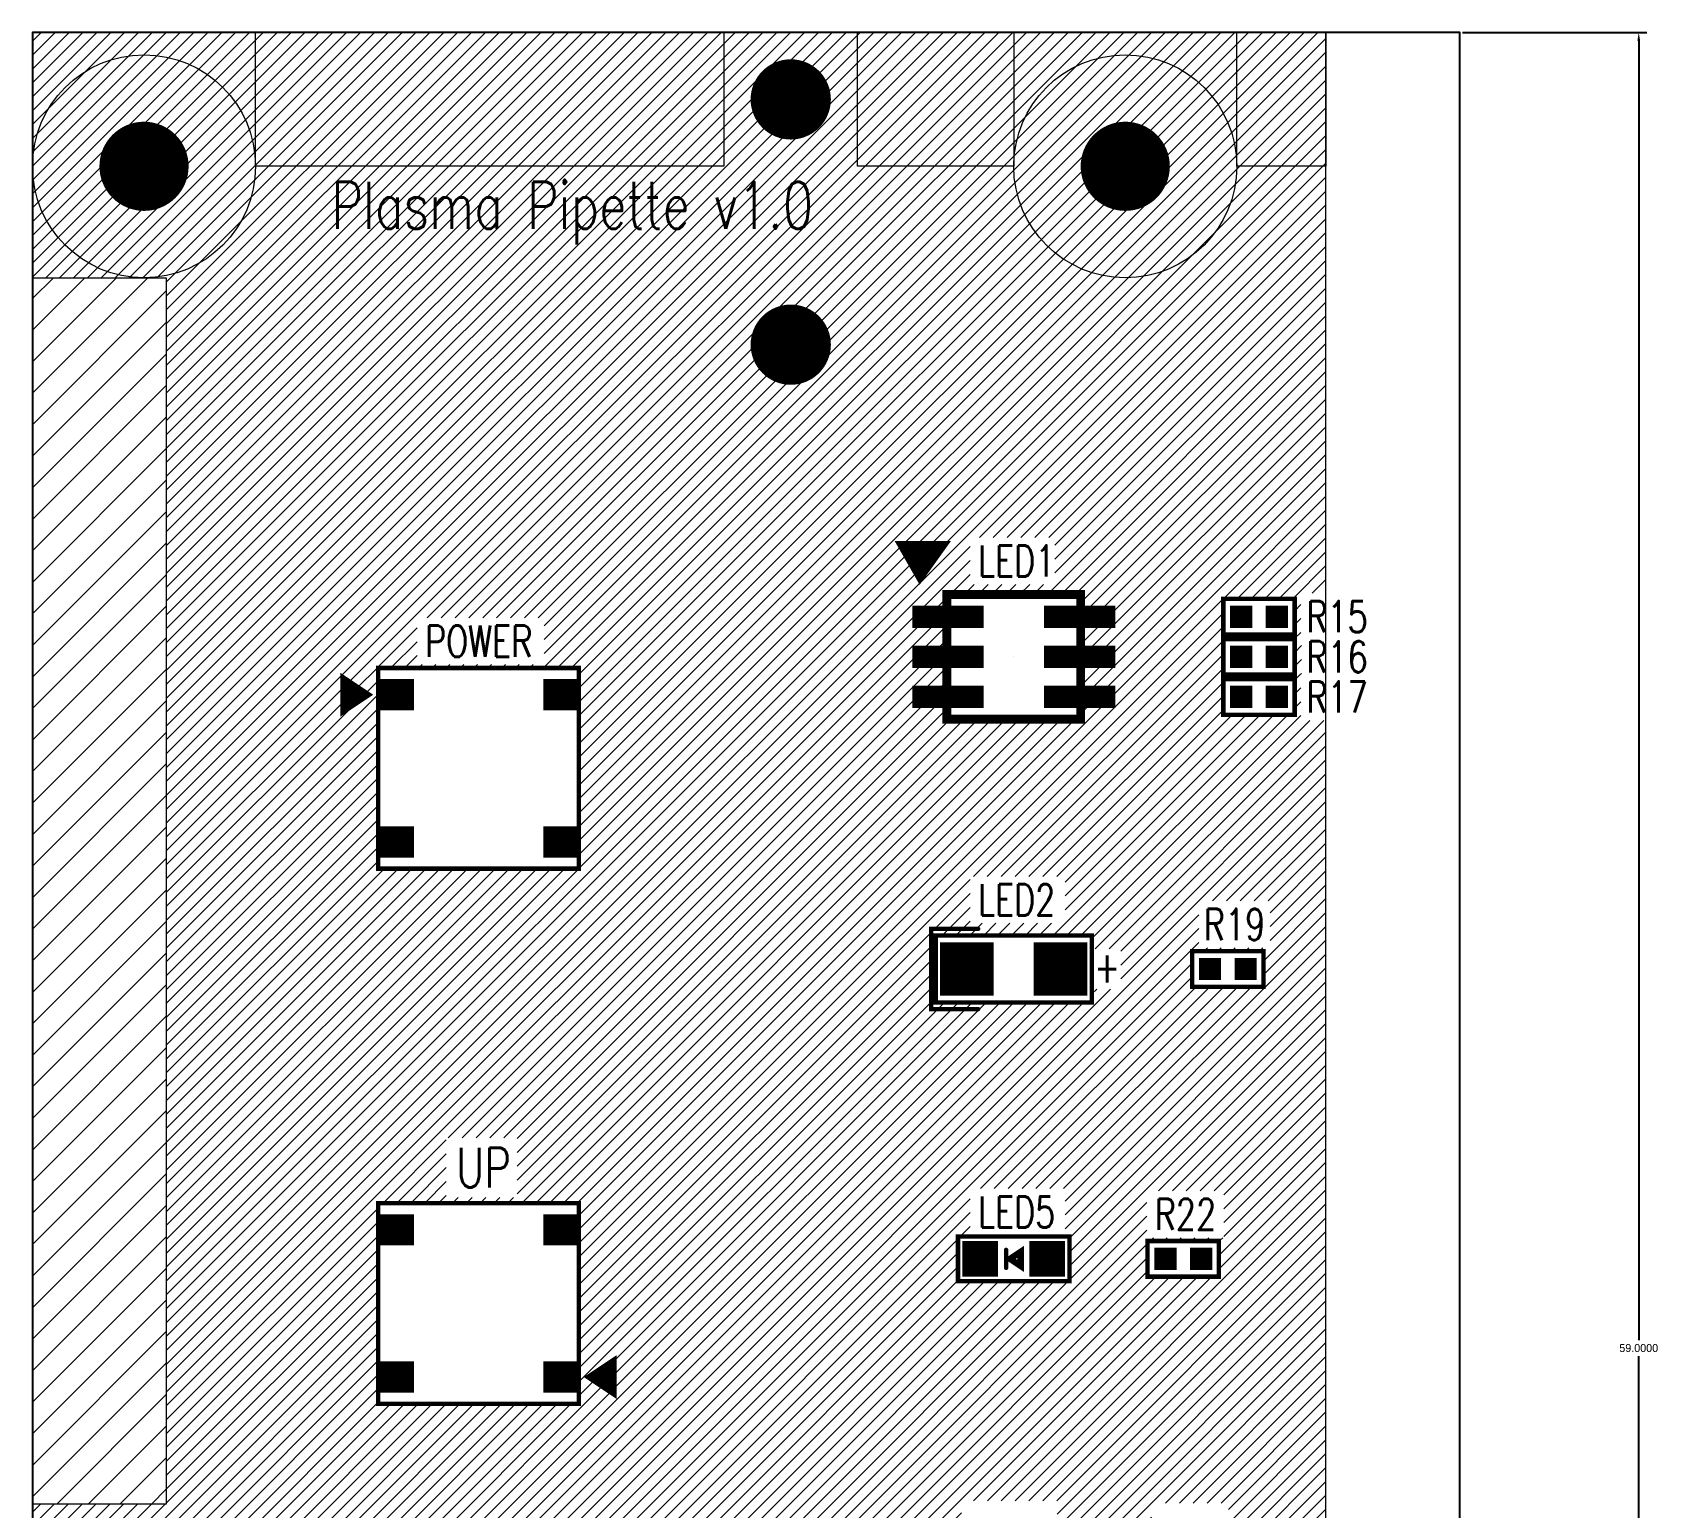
# Model space of a CAD drawing. Extents: x 0 to 36.5, y -1.5 to 59.
# Drawn here: x 0 to 36.46, y 25.92 to 59 of the extents above; entities that cross this region are included whole.
import ezdxf
from ezdxf.enums import TextEntityAlignment as Align

# ---------------------------------------------------------------- set-up
doc = ezdxf.new("R2010")
doc.units = 0
doc.header["$MEASUREMENT"] = 0
doc.linetypes.add('KEEPOUT_10000000$0', pattern=[2, 1, 1])
doc.layers.get('0').update_dxf_attribs({"linetype": 'CONTINUOUS'})
doc.layers.get('Defpoints').update_dxf_attribs({"linetype": 'CONTINUOUS'})
for name, color, linetype, lineweight in [('AM_5', 92, 'CONTINUOUS', 15), ('AM_8', 1, 'CONTINUOUS', 15), ('KEEPOUT_00', 1, 'CONTINUOUS', 15), ('KEEPOUT_01', 1, 'CONTINUOUS', 15)]:
    doc.layers.add(name, color=color, linetype=linetype, lineweight=lineweight)
for name, color, linetype in [('DRIL_NPLTE_THRU_01', 96, 'CONTINUOUS'), ('DRIL_PLTE_THRU_01', 96, 'CONTINUOUS'), ('DRIL_SYMBOL', 254, 'CONTINUOUS'), ('PADS_INNER', 3, 'CONTINUOUS'), ('PADS_TOP', 3, 'CONTINUOUS'), ('PART_NAME_01', 250, 'CONTINUOUS'), ('PART_TOP_2DLINE_00', 254, 'CONTINUOUS'), ('PART_TOP_2DLINE_01', 254, 'CONTINUOUS'), ('PART_TOP_2DLINE_126', 254, 'CONTINUOUS'), ('PART_TOP_TEXT_126', 254, 'CONTINUOUS'), ('TAG_00', 254, 'CONTINUOUS'), ('TAG_01', 254, 'CONTINUOUS'), ('TEXT_126', 254, 'CONTINUOUS')]:
    doc.layers.add(name, color=color, linetype=linetype)
doc.styles.add('W0$1', font='simplex', dxfattribs={"width": 0.75})
doc.styles.add('W0$127', font='simplex', dxfattribs={"width": 0.75})
doc.dimstyles.new('Standard$0', dxfattribs={"dimtxt": 0.18, "dimasz": 0.18, "dimexe": 0.18, "dimexo": 0.0625, "dimgap": 0.09, "dimtad": 0, "dimtih": 1, "dimtoh": 1, "dimdec": 4, "dimzin": 0, "dimdsep": 46, "dimtxsty": 'Standard', "dimcen": 0.09, "dimadec": 0, "dimazin": 0, "dimtfac": 1, "dimtdec": 4, "dimtofl": 0, "dimtmove": 0, "dimatfit": 3, "dimfxl": 1, "dimtolj": 1, "dimtzin": 0, "dimarcsym": 0})

# ---------------------------------------------------------------- blocks, each defined once
blk = doc.blocks.new('KEEPOUT_28')
at = {"layer": 'KEEPOUT_00', "linetype": 'KEEPOUT_10000000$0'}
blk.add_lwpolyline([(0, 5), (0, 59), (3, 59), (3, 5)], close=True, dxfattribs=at)
blk = doc.blocks.new('KEEPOUT_30')
at = {"layer": 'KEEPOUT_00', "linetype": 'KEEPOUT_10000000$0'}
blk.add_lwpolyline([(0, 5), (0, 32.5), (3, 32.5), (3, 5)], close=True, dxfattribs=at)
blk = doc.blocks.new('KEEPOUT_31')
at = {"layer": 'KEEPOUT_01', "linetype": 'KEEPOUT_10000000$0'}
blk.add_lwpolyline([(-27, 0), (-37.5, 0), (-37.5, 3), (-27, 3)], close=True, dxfattribs=at)
blk = doc.blocks.new('KEEPOUT_39')
at = {"layer": 'KEEPOUT_01', "linetype": 'KEEPOUT_10000000$0'}
blk.add_lwpolyline([(-35.4, 0), (-38.9, 0), (-38.9, 3), (-35.4, 3)], close=True, dxfattribs=at)
blk = doc.blocks.new('KEEPOUT_40')
at = {"layer": 'KEEPOUT_01', "linetype": 'KEEPOUT_10000000$0'}
blk.add_lwpolyline([(-36.9, 0), (-38.9, 0), (-38.9, 3), (-36.9, 3)], close=True, dxfattribs=at)
blk = doc.blocks.new('DRIL_HOLE_0')
blk.add_lwpolyline([(0, 0, 1), (0, 0, 1)], format="xyb", close=True)
blk = doc.blocks.new('PAD_0')
blk.add_lwpolyline([(0, 0, 1), (0, 0, 1)], format="xyb", close=True)
blk = doc.blocks.new('STK_BOT_296')
at = {"layer": 'DRIL_NPLTE_THRU_01'}
blk.add_blockref('DRIL_HOLE_0', (0, 0), dxfattribs=at)
at = {"layer": 'PADS_INNER'}
blk.add_blockref('PAD_0', (0, 0), dxfattribs=at)
at = {"layer": 'PADS_TOP'}
blk.add_blockref('PAD_0', (0, 0), dxfattribs=at)
blk = doc.blocks.new('SYM_BOT_4')
for p in [(-0.4, 0), (0.4, 0)]:
    blk.add_blockref('STK_BOT_296', p)
blk = doc.blocks.new('PART_BOT_1')
blk.add_blockref('SYM_BOT_4', (0, 0))
blk = doc.blocks.new('PART_BOT_2')
blk.add_blockref('SYM_BOT_4', (0, 0))
blk = doc.blocks.new('PART_BOT_3')
blk.add_blockref('SYM_BOT_4', (0, 0))
blk = doc.blocks.new('PART_BOT_4')
blk.add_blockref('SYM_BOT_4', (0, 0))
blk = doc.blocks.new('PART_BOT_5')
blk.add_blockref('SYM_BOT_4', (0, 0))
blk = doc.blocks.new('PART_BOT_6')
blk.add_blockref('SYM_BOT_4', (0, 0))
blk = doc.blocks.new('PART_BOT_7')
blk.add_blockref('SYM_BOT_4', (0, 0))
blk = doc.blocks.new('PART_BOT_8')
blk.add_blockref('SYM_BOT_4', (0, 0))
blk = doc.blocks.new('PART_BOT_9')
blk.add_blockref('SYM_BOT_4', (0, 0))
blk = doc.blocks.new('PART_BOT_12')
blk.add_blockref('SYM_BOT_4', (0, 0))
blk = doc.blocks.new('STK_BOT_359')
at = {"layer": 'DRIL_NPLTE_THRU_01'}
blk.add_blockref('DRIL_HOLE_0', (0, 0), dxfattribs=at)
at = {"layer": 'PADS_INNER'}
blk.add_blockref('PAD_0', (0, 0), dxfattribs=at)
at = {"layer": 'PADS_TOP'}
blk.add_blockref('PAD_0', (0, 0), dxfattribs=at)
blk = doc.blocks.new('SYM_BOT_12')
for p in [(0, 1.2), (-0.95, -1.2), (0.95, -1.2)]:
    blk.add_blockref('STK_BOT_359', p)
blk = doc.blocks.new('PART_BOT_21')
blk.add_blockref('SYM_BOT_12', (0, 0))
blk = doc.blocks.new('PART_BOT_22')
blk.add_blockref('SYM_BOT_12', (0, 0))
blk = doc.blocks.new('STK_BOT_302')
at = {"layer": 'DRIL_NPLTE_THRU_01'}
blk.add_blockref('DRIL_HOLE_0', (0, 0), dxfattribs=at)
at = {"layer": 'PADS_INNER'}
blk.add_blockref('PAD_0', (0, 0), dxfattribs=at)
at = {"layer": 'PADS_TOP'}
blk.add_blockref('PAD_0', (0, 0), dxfattribs=at)
blk = doc.blocks.new('SYM_BOT_8')
for p in [(-0.4, 0), (0.4, 0)]:
    blk.add_blockref('STK_BOT_302', p)
blk = doc.blocks.new('PART_BOT_23')
blk.add_blockref('SYM_BOT_8', (0, 0))
blk = doc.blocks.new('PART_BOT_26')
blk.add_blockref('SYM_BOT_8', (0, 0))
blk = doc.blocks.new('PART_BOT_27')
blk.add_blockref('SYM_BOT_8', (0, 0))
blk = doc.blocks.new('PART_BOT_28')
blk.add_blockref('SYM_BOT_8', (0, 0))
blk = doc.blocks.new('SMOOTH_0$1')
at = {"const_width": 0.05}
blk.add_lwpolyline([(-0.025, 0, 1), (0.025, 0, 1)], format="xyb", close=True, dxfattribs=at)
blk = doc.blocks.new('PART_BODY_TOP_7')
at = {"layer": 'PART_TOP_2DLINE_01', "const_width": 0.1}
blk.add_lwpolyline([(-0.8, 0.4), (0.8, 0.4), (0.8, -0.4), (-0.8, -0.4)], close=True, dxfattribs=at)
at = {"layer": 'PART_TOP_2DLINE_01'}
for p in [(-0.8, 0.4), (0.8, 0.4), (-0.8, -0.4), (0.8, -0.4)]:
    blk.add_blockref('SMOOTH_0$1', p, dxfattribs=at)
blk = doc.blocks.new('PAD_1')
at = {"const_width": 0.5}
blk.add_lwpolyline([(-0.25, 0), (0.25, 0)], dxfattribs=at)
blk = doc.blocks.new('STK_TOP_302')
at = {"layer": 'DRIL_NPLTE_THRU_01'}
blk.add_blockref('DRIL_HOLE_0', (0, 0), dxfattribs=at)
at = {"layer": 'PADS_INNER'}
blk.add_blockref('PAD_0', (0, 0), dxfattribs=at)
at = {"layer": 'PADS_TOP'}
blk.add_blockref('PAD_1', (0, 0), dxfattribs=at)
blk = doc.blocks.new('SYM_TOP_8')
for name, p in [('PART_BODY_TOP_7', (0, 0)), ('STK_TOP_302', (-0.4, 0)), ('STK_TOP_302', (0.4, 0))]:
    blk.add_blockref(name, p)
blk = doc.blocks.new('PART_TOP_29')
blk.add_blockref('SYM_TOP_8', (0, 0))
at = {"layer": 'PART_NAME_01', "style": 'W0$1', "width": 0.75}
blk.add_text('R19', height=0.7, dxfattribs=at).set_placement((0.15, 1), align=Align.MIDDLE_CENTER)
blk = doc.blocks.new('PART_BOT_33')
blk.add_blockref('SYM_BOT_8', (0, 0))
blk = doc.blocks.new('PART_BOT_39')
blk.add_blockref('SYM_BOT_8', (0, 0))
blk = doc.blocks.new('PART_BOT_40')
blk.add_blockref('SYM_BOT_8', (0, 0))
blk = doc.blocks.new('PART_BODY_TOP_9')
at = {"layer": 'PART_TOP_2DLINE_01', "const_width": 0.1}
blk.add_lwpolyline([(-0.8, 0.9), (-1.85, 0.9), (-1.85, -0.9), (-0.8, -0.9)], dxfattribs=at)
blk.add_lwpolyline([(-1.75, 0.75), (1.75, 0.75), (1.75, -0.75), (-1.75, -0.75)], close=True, dxfattribs=at)
at = {"layer": 'PART_TOP_2DLINE_01'}
for p in [(-1.85, 0.9), (-1.75, 0.75), (-0.8, 0.9), (1.75, 0.75), (-1.75, -0.75), (1.75, -0.75), (-1.85, -0.9), (-0.8, -0.9)]:
    blk.add_blockref('SMOOTH_0$1', p, dxfattribs=at)
at = {"layer": 'PART_TOP_TEXT_126', "style": 'W0$1', "width": 0.75}
blk.add_text('+', height=0.7, dxfattribs=at).set_placement((1.8, -0.3))
blk = doc.blocks.new('PAD_5')
at = {"const_width": 1.2}
blk.add_lwpolyline([(-0.6, 0), (0.6, 0)], dxfattribs=at)
blk = doc.blocks.new('STK_TOP_367')
at = {"layer": 'DRIL_NPLTE_THRU_01'}
blk.add_blockref('DRIL_HOLE_0', (0, 0), dxfattribs=at)
at = {"layer": 'PADS_INNER'}
blk.add_blockref('PAD_0', (0, 0), dxfattribs=at)
at = {"layer": 'PADS_TOP'}
blk.add_blockref('PAD_5', (0, 0), dxfattribs=at)
blk = doc.blocks.new('SYM_TOP_10')
for name, p in [('PART_BODY_TOP_9', (0, 0)), ('STK_TOP_367', (-1.05, 0)), ('STK_TOP_367', (1.05, 0))]:
    blk.add_blockref(name, p)
blk = doc.blocks.new('PART_TOP_43')
blk.add_blockref('SYM_TOP_10', (0, 0))
at = {"layer": 'PART_NAME_01', "style": 'W0$1', "width": 0.75}
blk.add_text('LED2', height=0.7, dxfattribs=at).set_placement((-0.8, 1.2))
blk = doc.blocks.new('SMOOTH_0$2')
at = {"const_width": 0.1}
blk.add_lwpolyline([(-0.05, 0, 1), (0.05, 0, 1)], format="xyb", close=True, dxfattribs=at)
blk = doc.blocks.new('SMOOTH_0$4')
at = {"const_width": 0.2}
blk.add_lwpolyline([(-0.1, 0, 1), (0.1, 0, 1)], format="xyb", close=True, dxfattribs=at)
blk = doc.blocks.new('PART_BODY_TOP_14')
at = {"layer": 'PART_TOP_2DLINE_00'}
for points, const_width in [([(-2.5, 2.5), (-1.6, 2.5), (-2.1, 1.8)], 0.2), ([(-2.225, 2.35), (-1.9, 2.35), (-2.075, 2.125)], 0.4), ([(-1.5, 1.4), (1.5, 1.4), (1.5, -1.4), (-1.5, -1.4)], 0.2)]:
    blk.add_lwpolyline(points, close=True, dxfattribs=dict(at, const_width=const_width))
at = {"layer": 'TAG_00'}
blk.add_lwpolyline([(0, 0), (0, 0)], dxfattribs=at)
blk.add_lwpolyline([(0, 0), (0, 0)], dxfattribs=at)
at = {"layer": 'TAG_01'}
blk.add_lwpolyline([(0, 0), (0, 0)], dxfattribs=at)
blk.add_lwpolyline([(0, 0), (0, 0)], dxfattribs=at)
at = {"layer": 'PART_TOP_2DLINE_00'}
for name, p in [('SMOOTH_0$2', (-2.5, 2.5)), ('SMOOTH_0$2', (-1.6, 2.5)), ('SMOOTH_0$4', (-2.225, 2.35)), ('SMOOTH_0$4', (-2.075, 2.125)), ('SMOOTH_0$4', (-1.9, 2.35)), ('SMOOTH_0$2', (-2.1, 1.8)), ('SMOOTH_0$2', (-1.5, 1.4)), ('SMOOTH_0$2', (1.5, 1.4)), ('SMOOTH_0$2', (-1.5, -1.4)), ('SMOOTH_0$2', (1.5, -1.4))]:
    blk.add_blockref(name, p, dxfattribs=at)
blk = doc.blocks.new('PAD_10')
at = {"const_width": 0.5}
blk.add_lwpolyline([(-0.8, 0), (0.8, 0)], dxfattribs=at)
blk = doc.blocks.new('STK_TOP_427')
at = {"layer": 'DRIL_NPLTE_THRU_01'}
blk.add_blockref('DRIL_HOLE_0', (0, 0), dxfattribs=at)
at = {"layer": 'PADS_INNER'}
blk.add_blockref('PAD_0', (0, 0), dxfattribs=at)
at = {"layer": 'PADS_TOP'}
blk.add_blockref('PAD_10', (0, 0), dxfattribs=at)
blk = doc.blocks.new('SYM_TOP_15')
for name, p in [('PART_BODY_TOP_14', (0, 0)), ('STK_TOP_427', (-1.475, 0.9)), ('STK_TOP_427', (1.475, 0.9)), ('STK_TOP_427', (-1.475, 0)), ('STK_TOP_427', (1.475, 0)), ('STK_TOP_427', (-1.475, -0.9)), ('STK_TOP_427', (1.475, -0.9))]:
    blk.add_blockref(name, p)
blk = doc.blocks.new('PART_TOP_47')
blk.add_blockref('SYM_TOP_15', (0, 0))
at = {"layer": 'PART_NAME_01', "style": 'W0$1', "width": 0.75}
blk.add_text('LED1', height=0.7, dxfattribs=at).set_placement((-0.8, 1.8))
blk = doc.blocks.new('PART_TOP_48')
blk.add_blockref('SYM_TOP_8', (0, 0))
at = {"layer": 'PART_NAME_01', "style": 'W0$1', "width": 0.75}
blk.add_text('R15', height=0.7, rotation=180, dxfattribs=at).set_placement((-1.75, 0), align=Align.MIDDLE_CENTER)
blk = doc.blocks.new('PART_TOP_49')
blk.add_blockref('SYM_TOP_8', (0, 0))
at = {"layer": 'PART_NAME_01', "style": 'W0$1', "width": 0.75}
blk.add_text('R16', height=0.7, rotation=180, dxfattribs=at).set_placement((-1.75, 0), align=Align.MIDDLE_CENTER)
blk = doc.blocks.new('PART_TOP_50')
blk.add_blockref('SYM_TOP_8', (0, 0))
at = {"layer": 'PART_NAME_01', "style": 'W0$1', "width": 0.75}
blk.add_text('R17', height=0.7, rotation=180, dxfattribs=at).set_placement((-1.75, 0), align=Align.MIDDLE_CENTER)
blk = doc.blocks.new('PART_BOT_54')
blk.add_blockref('SYM_BOT_8', (0, 0))
blk = doc.blocks.new('PART_BOT_55')
blk.add_blockref('SYM_BOT_8', (0, 0))
blk = doc.blocks.new('PART_BOT_57')
blk.add_blockref('SYM_BOT_8', (0, 0))
blk = doc.blocks.new('PART_BOT_58')
blk.add_blockref('SYM_BOT_8', (0, 0))
blk = doc.blocks.new('PART_BOT_59')
blk.add_blockref('SYM_BOT_8', (0, 0))
blk = doc.blocks.new('PART_BODY_TOP_19')
at = {"layer": 'KEEPOUT_01', "linetype": 'KEEPOUT_10000000$0'}
blk.add_lwpolyline([(-2.25, 2.25), (2.25, 2.25), (2.25, -2.25), (-2.25, -2.25)], close=True, dxfattribs=at)
at = {"layer": 'PART_TOP_2DLINE_01', "const_width": 0.1}
blk.add_lwpolyline([(-3.05, 2.05), (-2.45, 1.65), (-3.05, 1.25)], close=True, dxfattribs=at)
for points in [[(-3.05, 1.95), (-2.9, 1.95)], [(-3.05, 1.85), (-2.75, 1.85)], [(-3.05, 1.75), (-2.6, 1.75)], [(-3.05, 1.65), (-2.45, 1.65)], [(-3.05, 1.55), (-2.6, 1.55)], [(-3.05, 1.45), (-2.75, 1.45)], [(-3.05, 1.35), (-2.9, 1.35)]]:
    blk.add_lwpolyline(points, dxfattribs=at)
at = {"layer": 'PART_TOP_2DLINE_126', "const_width": 0.1}
for points in [[(-2.25, 2.25), (2.25, 2.25), (2.25, -2.25), (-2.25, -2.25)], [(-2.25, -2.25), (2.25, -2.25), (2.25, 2.25), (-2.25, 2.25)]]:
    blk.add_lwpolyline(points, close=True, dxfattribs=at)
at = {"layer": 'PART_TOP_2DLINE_01'}
for p in [(-3.05, 2.05), (-3.05, 1.95), (-3.05, 1.85), (-2.9, 1.95), (-2.75, 1.85), (-3.05, 1.75), (-3.05, 1.65), (-3.05, 1.55), (-3.05, 1.45), (-2.75, 1.45), (-2.6, 1.75), (-2.6, 1.55), (-2.45, 1.65), (-2.45, 1.65), (-3.05, 1.35), (-3.05, 1.25), (-2.9, 1.35)]:
    blk.add_blockref('SMOOTH_0$1', p, dxfattribs=at)
at = {"layer": 'PART_TOP_2DLINE_126'}
for p in [(-2.25, 2.25), (-2.25, 2.25), (2.25, 2.25), (2.25, 2.25), (-2.25, -2.25), (-2.25, -2.25), (2.25, -2.25), (2.25, -2.25)]:
    blk.add_blockref('SMOOTH_0$1', p, dxfattribs=at)
blk = doc.blocks.new('PAD_16')
at = {"const_width": 0.7}
blk.add_lwpolyline([(-0.425, 0), (0.425, 0)], dxfattribs=at)
blk = doc.blocks.new('STK_TOP_304')
at = {"layer": 'DRIL_NPLTE_THRU_01'}
blk.add_blockref('DRIL_HOLE_0', (0, 0), dxfattribs=at)
at = {"layer": 'PADS_INNER'}
blk.add_blockref('PAD_0', (0, 0), dxfattribs=at)
at = {"layer": 'PADS_TOP'}
blk.add_blockref('PAD_16', (0, 0), dxfattribs=at)
blk = doc.blocks.new('SYM_TOP_20')
for name, p in [('PART_BODY_TOP_19', (0, 0)), ('STK_TOP_304', (-1.875, 1.65)), ('STK_TOP_304', (1.875, 1.65)), ('STK_TOP_304', (-1.875, -1.65)), ('STK_TOP_304', (1.875, -1.65))]:
    blk.add_blockref(name, p)
blk = doc.blocks.new('PART_TOP_61')
blk.add_blockref('SYM_TOP_20', (0, 0))
at = {"layer": 'PART_NAME_01', "style": 'W0$127', "width": 0.75}
blk.add_text('UP', height=0.889, rotation=180, dxfattribs=at).set_placement((0.5, -2.6))
blk = doc.blocks.new('PART_TOP_64')
blk.add_blockref('SYM_TOP_8', (0, 0))
at = {"layer": 'PART_NAME_01', "style": 'W0$1', "width": 0.75}
blk.add_text('R22', height=0.7, dxfattribs=at).set_placement((0.05, 1), align=Align.MIDDLE_CENTER)
blk = doc.blocks.new('PART_BODY_TOP_21')
at = {"layer": 'PART_TOP_2DLINE_01', "const_width": 0.1}
for points in [[(-1.249, 0.5), (1.25, 0.5), (1.25, -0.501), (-1.249, -0.501)], [(-0.12, 0), (0.18, 0.2), (0.18, -0.2)]]:
    blk.add_lwpolyline(points, close=True, dxfattribs=at)
for points in [[(-0.17, 0.2), (-0.17, -0.2)], [(0, 0), (0.11, 0.07), (0.11, -0.07), (0, 0)]]:
    blk.add_lwpolyline(points, dxfattribs=at)
at = {"layer": 'PART_TOP_2DLINE_01'}
for p in [(-1.249, 0.5), (1.25, 0.5), (-0.17, 0.2), (-0.12, 0), (0, 0), (0, 0), (0.11, 0.07), (0.18, 0.2), (-0.17, -0.2), (0.11, -0.07), (0.18, -0.2), (-1.249, -0.501), (1.25, -0.501)]:
    blk.add_blockref('SMOOTH_0$1', p, dxfattribs=at)
blk = doc.blocks.new('PAD_2')
at = {"const_width": 0.8}
blk.add_lwpolyline([(-0.4, 0), (0.4, 0)], dxfattribs=at)
blk = doc.blocks.new('STK_TOP_487')
at = {"layer": 'DRIL_NPLTE_THRU_01'}
blk.add_blockref('DRIL_HOLE_0', (0, 0), dxfattribs=at)
at = {"layer": 'PADS_INNER'}
blk.add_blockref('PAD_0', (0, 0), dxfattribs=at)
at = {"layer": 'PADS_TOP'}
blk.add_blockref('PAD_2', (0, 0), dxfattribs=at)
blk = doc.blocks.new('SYM_TOP_22')
for name, p in [('STK_TOP_487', (-0.75, 0)), ('PART_BODY_TOP_21', (0, 0)), ('STK_TOP_487', (0.75, 0))]:
    blk.add_blockref(name, p)
blk = doc.blocks.new('PART_TOP_68')
blk.add_blockref('SYM_TOP_22', (0, 0))
at = {"layer": 'PART_NAME_01', "style": 'W0$1', "width": 0.75}
blk.add_text('LED5', height=0.7, dxfattribs=at).set_placement((-0.8, 0.7))
blk = doc.blocks.new('PART_TOP_69')
blk.add_blockref('SYM_TOP_20', (0, 0))
at = {"layer": 'PART_NAME_01', "style": 'W0$1', "width": 0.75}
blk.add_text('POWER', height=0.7, dxfattribs=at).set_placement((-1.2, 2.5))
blk = doc.blocks.new('PART_BOT_71')
blk.add_blockref('SYM_BOT_4', (0, 0))
blk = doc.blocks.new('PART_BOT_72')
blk.add_blockref('SYM_BOT_4', (0, 0))
blk = doc.blocks.new('PART_BOT_73')
blk.add_blockref('SYM_BOT_8', (0, 0))
blk = doc.blocks.new('PART_BOT_74')
blk.add_blockref('SYM_BOT_8', (0, 0))
blk = doc.blocks.new('PART_BOT_78')
blk.add_blockref('SYM_BOT_8', (0, 0))
blk = doc.blocks.new('PART_BODY_BOT_29')
at = {"layer": 'KEEPOUT_00', "linetype": 'KEEPOUT_10000000$0'}
blk.add_lwpolyline([(-2.5, 0, 1), (2.5, 0, 1)], format="xyb", close=True, dxfattribs=at)
blk = doc.blocks.new('DRIL_SYMBOL_2')
at = {"layer": 'DRIL_SYMBOL', "const_width": 0.0508}
for points in [[(-0.254, 0), (0.254, 0)], [(0, -0.254), (0, 0.254)]]:
    blk.add_lwpolyline(points, dxfattribs=at)
blk = doc.blocks.new('DRIL_HOLE_2')
at = {"const_width": 1}
blk.add_lwpolyline([(-0.5, 0, 1), (0.5, 0, 1)], format="xyb", close=True, dxfattribs=at)
blk.add_blockref('DRIL_SYMBOL_2', (0, 0))
blk = doc.blocks.new('PAD_21')
at = {"const_width": 1}
blk.add_lwpolyline([(0, -0.5, 1), (0, 0.5, 1)], format="xyb", close=True, dxfattribs=at)
blk = doc.blocks.new('STK_BOT_516')
at = {"layer": 'DRIL_NPLTE_THRU_01'}
blk.add_blockref('DRIL_HOLE_2', (0, 0), dxfattribs=at)
at = {"layer": 'PADS_INNER'}
blk.add_blockref('PAD_21', (0, 0), dxfattribs=at)
at = {"layer": 'PADS_TOP'}
blk.add_blockref('PAD_21', (0, 0), dxfattribs=at)
blk = doc.blocks.new('SYM_BOT_27')
for name in ['PART_BODY_BOT_29', 'STK_BOT_516']:
    blk.add_blockref(name, (0, 0))
blk = doc.blocks.new('PART_BOT_83')
blk.add_blockref('SYM_BOT_27', (0, 0))
blk = doc.blocks.new('PART_BOT_84')
blk.add_blockref('SYM_BOT_27', (0, 0))
blk = doc.blocks.new('PART_BOT_89')
blk.add_blockref('SYM_BOT_8', (0, 0))
blk = doc.blocks.new('STK_BOT_525')
at = {"layer": 'DRIL_PLTE_THRU_01'}
blk.add_blockref('DRIL_HOLE_0', (0, 0), dxfattribs=at)
at = {"layer": 'PADS_INNER'}
blk.add_blockref('PAD_0', (0, 0), dxfattribs=at)
at = {"layer": 'PADS_TOP'}
blk.add_blockref('PAD_0', (0, 0), dxfattribs=at)
blk = doc.blocks.new('STK_BOT_524')
at = {"layer": 'DRIL_PLTE_THRU_01'}
blk.add_blockref('DRIL_HOLE_0', (0, 0), dxfattribs=at)
at = {"layer": 'PADS_INNER'}
blk.add_blockref('PAD_0', (0, 0), dxfattribs=at)
at = {"layer": 'PADS_TOP'}
blk.add_blockref('PAD_0', (0, 0), dxfattribs=at)
blk = doc.blocks.new('STK_BOT_526')
at = {"layer": 'DRIL_PLTE_THRU_01'}
blk.add_blockref('DRIL_HOLE_0', (0, 0), dxfattribs=at)
at = {"layer": 'PADS_INNER'}
blk.add_blockref('PAD_0', (0, 0), dxfattribs=at)
at = {"layer": 'PADS_TOP'}
blk.add_blockref('PAD_0', (0, 0), dxfattribs=at)
blk = doc.blocks.new('DRIL_SYMBOL_1$8')
at = {"layer": 'DRIL_SYMBOL', "const_width": 0.0508}
for points in [[(-0.254, 0), (0.254, 0)], [(0, -0.254), (0, 0.254)]]:
    blk.add_lwpolyline(points, dxfattribs=at)
blk = doc.blocks.new('DRIL_HOLE_1$8')
at = {"const_width": 0.9}
blk.add_lwpolyline([(-0.45, 0, 1), (0.45, 0, 1)], format="xyb", close=True, dxfattribs=at)
blk.add_blockref('DRIL_SYMBOL_1$8', (0, 0))
blk = doc.blocks.new('PAD_25')
at = {"const_width": 0.9}
blk.add_lwpolyline([(0, -0.45, 1), (0, 0.45, 1)], format="xyb", close=True, dxfattribs=at)
blk = doc.blocks.new('STK_BOT_523')
at = {"layer": 'DRIL_NPLTE_THRU_01'}
blk.add_blockref('DRIL_HOLE_1$8', (0, 0), dxfattribs=at)
at = {"layer": 'PADS_INNER'}
blk.add_blockref('PAD_25', (0, 0), dxfattribs=at)
at = {"layer": 'PADS_TOP'}
blk.add_blockref('PAD_25', (0, 0), dxfattribs=at)
blk = doc.blocks.new('*D259')
at = {"layer": 'AM_5', "color": 0, "lineweight": -2}
for p, q in [((32.062, 59), (36.193, 59)), ((36.013, 58.82), (36.013, 29.68)), ((36.013, 0.18), (36.013, 29.32)), ((32.062, 0), (36.193, 0))]:
    blk.add_line(p, q, dxfattribs=at)
at = {"layer": 'AM_5', "color": 0}
for points in [[(35.983, 58.82), (36.043, 58.82), (36.013, 59)], [(35.983, 0.18), (36.043, 0.18), (36.013, 0)]]:
    blk.add_solid(points, dxfattribs=at)
at = {"layer": 'Defpoints', "color": 0}
for p in [(32, 59), (36.013, 59), (32, 0)]:
    blk.add_point(p, dxfattribs=at)
at = {"layer": 'AM_5', "color": 0, "insert": (36.013, 29.5), "char_height": 0.18, "attachment_point": 5}
blk.add_mtext('\\A1;59.0000', dxfattribs=at)

msp = doc.modelspace()

# ---------------------------------------------------------------- hatches: boundary and pattern name
at = {"layer": 'AM_8'}
h = msp.add_hatch(dxfattribs=at)
h.set_pattern_fill('_U', color=256, scale=0.22, angle=45, style=0, pattern_type=0)
h.set_pattern_definition([(45, (0, 0), (-0.1555635, 0.1555635), [])])
h.paths.add_polyline_path([(0, 0), (0, 5), (3, 5), (3, 18), (0, 18), (0, 26), (3, 26), (3, 53.5), (0, 53.5), (0, 59), (29, 59), (29, 46.425), (28.4375, 46.425), (28.4375, 45.375), (28.45, 45.375), (28.45, 44.625), (28.4375, 44.625), (28.4375, 43.575), (29, 43.575), (29, 5), (32, 5), (32, 0)])
edge = h.paths.add_edge_path(flags=16)
edge.add_arc((25, 17.1), 0.025, -270, 0, ccw=False)
edge.add_line((25, 17.125), (25, 17.875))
edge.add_arc((25, 17.9), 0.025, 0, 270, ccw=False)
edge.add_line((25.025, 17.9), (26.575, 17.9))
edge.add_arc((26.6, 17.9), 0.025, -90, 180, ccw=False)
edge.add_line((26.6, 17.875), (26.6, 17.125))
edge.add_arc((26.6, 17.1), 0.025, -180, 90, ccw=False)
edge.add_line((26.575, 17.1), (25.025, 17.1))
h.paths.add_polyline_path([(25.1, 17.975), (25.1, 19.025), (26.6, 19.025), (26.6, 17.975)], flags=16)
edge = h.paths.add_edge_path(flags=16)
edge.add_arc((20.751, 16.999), 0.025, -270, 0, ccw=False)
edge.add_line((20.751, 17.024), (20.751, 17.975))
edge.add_arc((20.751, 18), 0.025, 0, 270, ccw=False)
edge.add_line((20.776, 18), (23.225, 18))
edge.add_arc((23.25, 18), 0.025, -90, 180, ccw=False)
edge.add_line((23.25, 17.975), (23.25, 17.024))
edge.add_arc((23.25, 16.999), 0.025, -180, 90, ccw=False)
edge.add_line((23.225, 16.999), (20.776, 16.999))
h.paths.add_polyline_path([(21.025, 18.025), (21.025, 19.075), (23.15, 19.075), (23.15, 18.025)], flags=16)
edge = h.paths.add_edge_path(flags=16)
edge.add_arc((25, 24.1), 0.025, -270, 0, ccw=False)
edge.add_line((25, 24.125), (25, 24.875))
edge.add_arc((25, 24.9), 0.025, 0, 270, ccw=False)
edge.add_line((25.025, 24.9), (26.575, 24.9))
edge.add_arc((26.6, 24.9), 0.025, -90, 180, ccw=False)
edge.add_line((26.6, 24.875), (26.6, 24.125))
edge.add_arc((26.6, 24.1), 0.025, -180, 90, ccw=False)
edge.add_line((26.575, 24.1), (25.025, 24.1))
h.paths.add_polyline_path([(25.0875, 24.975), (25.0875, 26.025), (26.8125, 26.025), (26.8125, 24.975)], flags=16)
edge = h.paths.add_edge_path(flags=16)
edge.add_arc((20.751, 23.999), 0.025, -270, 0, ccw=False)
edge.add_line((20.751, 24.024), (20.751, 24.975))
edge.add_arc((20.751, 25), 0.025, 0, 270, ccw=False)
edge.add_line((20.776, 25), (23.225, 25))
edge.add_arc((23.25, 25), 0.025, -90, 180, ccw=False)
edge.add_line((23.25, 24.975), (23.25, 24.024))
edge.add_arc((23.25, 23.999), 0.025, -180, 90, ccw=False)
edge.add_line((23.225, 23.999), (20.776, 23.999))
edge = h.paths.add_edge_path(flags=16)
edge.add_arc((7.75, 16.25), 0.025, -270, 0, ccw=False)
edge.add_line((7.75, 16.275), (7.75, 20.725))
edge.add_arc((7.75, 20.75), 0.025, 0, 270, ccw=False)
edge.add_line((7.775, 20.75), (12.225, 20.75))
edge.add_arc((12.25, 20.75), 0.025, -90, 180, ccw=False)
edge.add_line((12.25, 20.725), (12.25, 16.275))
edge.add_arc((12.25, 16.25), 0.025, -180, 90, ccw=False)
edge.add_line((12.225, 16.25), (7.775, 16.25))
h.paths.add_polyline_path([(20.825, 25.025), (20.825, 26.075), (22.975, 26.075), (22.975, 25.025)], flags=16)
h.paths.add_polyline_path([(8.47775, 20.87775), (8.47775, 22.21125), (11.494, 22.21125), (11.494, 20.87775)], flags=16)
edge = h.paths.add_edge_path(flags=16)
edge.add_arc((25, 31.1), 0.025, -270, 0, ccw=False)
edge.add_line((25, 31.125), (25, 31.875))
edge.add_arc((25, 31.9), 0.025, 0, 270, ccw=False)
edge.add_line((25.025, 31.9), (26.575, 31.9))
edge.add_arc((26.6, 31.9), 0.025, -90, 180, ccw=False)
edge.add_line((26.6, 31.875), (26.6, 31.125))
edge.add_arc((26.6, 31.1), 0.025, -180, 90, ccw=False)
edge.add_line((26.575, 31.1), (25.025, 31.1))
edge = h.paths.add_edge_path(flags=16)
edge.add_arc((7.4, 20.05), 0.025, -146.309932, 33.690068, ccw=False)
edge.add_line((7.3792, 20.03613), (7.2708, 19.96387))
edge.add_arc((7.25, 19.95), 0.025, -146.309932, 33.690068, ccw=False)
edge.add_line((7.2292, 19.93613), (7.1208, 19.86387))
edge.add_arc((7.1, 19.85), 0.025, -146.309932, 33.690068, ccw=False)
edge.add_line((7.0792, 19.83613), (6.9708, 19.76387))
edge.add_arc((6.95, 19.75), 0.025, -270, 33.690068, ccw=False)
edge.add_line((6.95, 19.775), (6.95, 19.825))
edge.add_arc((6.95, 19.85), 0.025, 90, 270, ccw=False)
edge.add_line((6.95, 19.875), (6.95, 19.925))
edge.add_arc((6.95, 19.95), 0.025, 90, 270, ccw=False)
edge.add_line((6.95, 19.975), (6.95, 20.025))
edge.add_arc((6.95, 20.05), 0.025, 90, 270, ccw=False)
edge.add_line((6.95, 20.075), (6.95, 20.125))
edge.add_arc((6.95, 20.15), 0.025, 90, 270, ccw=False)
edge.add_line((6.95, 20.175), (6.95, 20.225))
edge.add_arc((6.95, 20.25), 0.025, 90, 270, ccw=False)
edge.add_line((6.95, 20.275), (6.95, 20.325))
edge.add_arc((6.95, 20.35), 0.025, 90, 270, ccw=False)
edge.add_line((6.95, 20.375), (6.95, 20.425))
edge.add_arc((6.95, 20.45), 0.025, 90, 270, ccw=False)
edge.add_line((6.95, 20.475), (6.95, 20.525))
edge.add_arc((6.95, 20.55), 0.025, -33.690068, 270, ccw=False)
edge.add_line((6.9708, 20.53613), (7.0792, 20.46387))
edge.add_arc((7.1, 20.45), 0.025, -33.690068, 146.309932, ccw=False)
edge.add_line((7.1208, 20.43613), (7.2292, 20.36387))
edge.add_arc((7.25, 20.35), 0.025, -33.690068, 146.309932, ccw=False)
edge.add_line((7.2708, 20.33613), (7.3792, 20.26387))
edge.add_arc((7.4, 20.25), 0.025, -33.690068, 146.309932, ccw=False)
edge.add_line((7.4208, 20.23613), (7.5292, 20.16387))
edge.add_arc((7.55, 20.15), 0.025, -146.309932, 146.309932, ccw=False)
edge.add_line((7.5292, 20.13613), (7.4208, 20.06387))
edge = h.paths.add_edge_path(flags=16)
edge.add_arc((20.751, 30.999), 0.025, -270, 0, ccw=False)
edge.add_line((20.751, 31.024), (20.751, 31.975))
edge.add_arc((20.751, 32), 0.025, 0, 270, ccw=False)
edge.add_line((20.776, 32), (23.225, 32))
edge.add_arc((23.25, 32), 0.025, -90, 180, ccw=False)
edge.add_line((23.25, 31.975), (23.25, 31.024))
edge.add_arc((23.25, 30.999), 0.025, -180, 90, ccw=False)
edge.add_line((23.225, 30.999), (20.776, 30.999))
h.paths.add_polyline_path([(24.9875, 31.975), (24.9875, 33.025), (26.7125, 33.025), (26.7125, 31.975)], flags=16)
h.paths.add_polyline_path([(21.025, 32.025), (21.025, 33.075), (23.15, 33.075), (23.15, 32.025)], flags=16)
edge = h.paths.add_edge_path(flags=16)
edge.add_arc((4.325, 19.6), 0.3, 0, 180, ccw=False)
edge.add_line((4.625, 19.6), (4.625, 19.3))
edge.add_arc((4.325, 19.3), 0.3, -180, 0, ccw=False)
edge.add_line((4.025, 19.3), (4.025, 19.6))
edge = h.paths.add_edge_path(flags=16)
edge.add_arc((12.9, 28.55), 0.025, 146.309932, 326.309932, ccw=False)
edge.add_line((12.8792, 28.56387), (12.7708, 28.63613))
edge.add_arc((12.75, 28.65), 0.025, 146.309932, 326.309932, ccw=False)
edge.add_line((12.7292, 28.66387), (12.6208, 28.73613))
edge.add_arc((12.6, 28.75), 0.025, 146.309932, 326.309932, ccw=False)
edge.add_line((12.5792, 28.76387), (12.4708, 28.83613))
edge.add_arc((12.45, 28.85), 0.025, 33.690068, 326.309932, ccw=False)
edge.add_line((12.4708, 28.86387), (12.5792, 28.93613))
edge.add_arc((12.6, 28.95), 0.025, 33.690068, 213.690068, ccw=False)
edge.add_line((12.6208, 28.96387), (12.7292, 29.03613))
edge.add_arc((12.75, 29.05), 0.025, 33.690068, 213.690068, ccw=False)
edge.add_line((12.7708, 29.06387), (12.8792, 29.13613))
edge.add_arc((12.9, 29.15), 0.025, 33.690068, 213.690068, ccw=False)
edge.add_line((12.9208, 29.16387), (13.0292, 29.23613))
edge.add_arc((13.05, 29.25), 0.025, -90, 213.690068, ccw=False)
edge.add_line((13.05, 29.225), (13.05, 29.175))
edge.add_arc((13.05, 29.15), 0.025, -90, 90, ccw=False)
edge.add_line((13.05, 29.125), (13.05, 29.075))
edge.add_arc((13.05, 29.05), 0.025, -90, 90, ccw=False)
edge.add_line((13.05, 29.025), (13.05, 28.975))
edge.add_arc((13.05, 28.95), 0.025, -90, 90, ccw=False)
edge.add_line((13.05, 28.925), (13.05, 28.875))
edge.add_arc((13.05, 28.85), 0.025, -90, 90, ccw=False)
edge.add_line((13.05, 28.825), (13.05, 28.775))
edge.add_arc((13.05, 28.75), 0.025, -90, 90, ccw=False)
edge.add_line((13.05, 28.725), (13.05, 28.675))
edge.add_arc((13.05, 28.65), 0.025, -90, 90, ccw=False)
edge.add_line((13.05, 28.625), (13.05, 28.575))
edge.add_arc((13.05, 28.55), 0.025, -90, 90, ccw=False)
edge.add_line((13.05, 28.525), (13.05, 28.475))
edge.add_arc((13.05, 28.45), 0.025, -213.690068, 90, ccw=False)
edge.add_line((13.0292, 28.46387), (12.9208, 28.53613))
edge = h.paths.add_edge_path(flags=16)
edge.add_arc((7.75, 28.25), 0.025, -270, 0, ccw=False)
edge.add_line((7.75, 28.275), (7.75, 32.725))
edge.add_arc((7.75, 32.75), 0.025, 0, 270, ccw=False)
edge.add_line((7.775, 32.75), (12.225, 32.75))
edge.add_arc((12.25, 32.75), 0.025, -90, 180, ccw=False)
edge.add_line((12.25, 32.725), (12.25, 28.275))
edge.add_arc((12.25, 28.25), 0.025, -180, 90, ccw=False)
edge.add_line((12.225, 28.25), (7.775, 28.25))
edge = h.paths.add_edge_path(flags=16)
edge.add_arc((1.25, 19.275), 0.325, 90, 270, ccw=False)
edge.add_line((1.25, 19.6), (2.15, 19.6))
edge.add_arc((2.15, 19.275), 0.325, -90, 90, ccw=False)
edge.add_line((2.15, 18.95), (1.25, 18.95))
edge = h.paths.add_edge_path(flags=16)
edge.add_arc((4.325, 24.7), 0.3, 0, 180, ccw=False)
edge.add_line((4.625, 24.7), (4.625, 24.4))
edge.add_arc((4.325, 24.4), 0.3, -180, 0, ccw=False)
edge.add_line((4.025, 24.4), (4.025, 24.7))
edge = h.paths.add_edge_path(flags=16)
edge.add_arc((26, 37.6), 0.025, -270, 0, ccw=False)
edge.add_line((26, 37.625), (26, 38.375))
edge.add_arc((26, 38.4), 0.025, 0, 270, ccw=False)
edge.add_line((26.025, 38.4), (27.575, 38.4))
edge.add_arc((27.6, 38.4), 0.025, -90, 180, ccw=False)
edge.add_line((27.6, 38.375), (27.6, 37.625))
edge.add_arc((27.6, 37.6), 0.025, -180, 90, ccw=False)
edge.add_line((27.575, 37.6), (26.025, 37.6))
edge = h.paths.add_edge_path(flags=16)
edge.add_arc((20.25, 37.25), 0.025, 90, 360, ccw=False)
edge.add_line((20.25, 37.275), (20.25, 38.725))
edge.add_arc((20.25, 38.75), 0.025, 0, 270, ccw=False)
edge.add_line((20.275, 38.75), (23.725, 38.75))
edge.add_arc((23.75, 38.75), 0.025, -90, 180, ccw=False)
edge.add_line((23.75, 38.725), (23.75, 38.45))
edge.add_line((23.75, 38.45), (24.4, 38.45))
edge.add_line((24.4, 38.45), (24.4, 37.55))
edge.add_line((24.4, 37.55), (23.75, 37.55))
edge.add_line((23.75, 37.55), (23.75, 37.275))
edge.add_arc((23.75, 37.25), 0.025, -180, 90, ccw=False)
edge.add_line((23.725, 37.25), (20.275, 37.25))
h.paths.add_polyline_path([(26.15, 38.475), (26.15, 39.525), (27.75, 39.525), (27.75, 38.475)], flags=16)
edge = h.paths.add_edge_path(flags=16)
edge.add_line((21.175, 37.1), (20.175, 37.1))
edge.add_arc((20.15, 37.1), 0.025, -270, 0, ccw=False)
edge.add_line((20.15, 37.125), (20.15, 38.875))
edge.add_arc((20.15, 38.9), 0.025, 0, 270, ccw=False)
edge.add_line((20.175, 38.9), (21.175, 38.9))
edge.add_arc((21.2, 38.9), 0.025, 0, 180, ccw=False)
edge.add_arc((21.2, 38.9), 0.025, 180, 360, ccw=False)
edge.add_line((21.175, 38.9), (20.175, 38.9))
edge.add_arc((20.15, 38.9), 0.025, -90, 0, ccw=False)
edge.add_line((20.15, 38.875), (20.15, 37.125))
edge.add_arc((20.15, 37.1), 0.025, 0, 90, ccw=False)
edge.add_line((20.175, 37.1), (21.175, 37.1))
edge.add_arc((21.2, 37.1), 0.025, -72.35625, 180, ccw=False)
edge.add_arc((21.2, 37.1), 0.025, 180, 287.64375, ccw=False)
edge = h.paths.add_edge_path(flags=16)
edge.add_arc((1.25, 24.725), 0.325, 90, 270, ccw=False)
edge.add_line((1.25, 25.05), (2.15, 25.05))
edge.add_arc((2.15, 24.725), 0.325, -90, 90, ccw=False)
edge.add_line((2.15, 24.4), (1.25, 24.4))
h.paths.add_polyline_path([(9.27775, 32.87775), (9.27775, 34.21125), (10.86525, 34.21125), (10.86525, 32.87775)], flags=16)
h.paths.add_polyline_path([(21.025, 39.025), (21.025, 40.075), (23.15, 40.075), (23.15, 39.025)], flags=16)
edge = h.paths.add_edge_path(flags=16)
edge.add_arc((26.7, 43.7), 0.025, -270, 0, ccw=False)
edge.add_line((26.7, 43.725), (26.7, 44.475))
edge.add_arc((26.7, 44.5), 0.025, 0, 270, ccw=False)
edge.add_line((26.725, 44.5), (28.275, 44.5))
edge.add_arc((28.3, 44.5), 0.025, -90, 180, ccw=False)
edge.add_line((28.3, 44.475), (28.3, 43.725))
edge.add_arc((28.3, 43.7), 0.025, -180, 90, ccw=False)
edge.add_line((28.275, 43.7), (26.725, 43.7))
edge = h.paths.add_edge_path(flags=16)
edge.add_arc((20.5, 43.6), 0.05, -270, 0, ccw=False)
edge.add_line((20.5, 43.65), (20.5, 46.35))
edge.add_arc((20.5, 46.4), 0.05, 0, 270, ccw=False)
edge.add_line((20.55, 46.4), (23.45, 46.4))
edge.add_arc((23.5, 46.4), 0.05, -90, 180, ccw=False)
edge.add_line((23.5, 46.35), (23.5, 43.65))
edge.add_arc((23.5, 43.6), 0.05, -180, 90, ccw=False)
edge.add_line((23.45, 43.6), (20.55, 43.6))
edge = h.paths.add_edge_path(flags=16)
edge.add_arc((26.7, 44.6), 0.025, -270, 0, ccw=False)
edge.add_line((26.7, 44.625), (26.7, 45.375))
edge.add_arc((26.7, 45.4), 0.025, 0, 270, ccw=False)
edge.add_line((26.725, 45.4), (28.275, 45.4))
edge.add_arc((28.3, 45.4), 0.025, -90, 180, ccw=False)
edge.add_line((28.3, 45.375), (28.3, 44.625))
edge.add_arc((28.3, 44.6), 0.025, -180, 90, ccw=False)
edge.add_line((28.275, 44.6), (26.725, 44.6))
edge = h.paths.add_edge_path(flags=16)
edge.add_arc((7.75, 40.25), 0.025, 90, 360, ccw=False)
edge.add_line((7.75, 40.275), (7.75, 44.725))
edge.add_arc((7.75, 44.75), 0.025, 0, 270, ccw=False)
edge.add_line((7.775, 44.75), (12.225, 44.75))
edge.add_arc((12.25, 44.75), 0.025, -90, 180, ccw=False)
edge.add_line((12.25, 44.725), (12.25, 40.275))
edge.add_arc((12.25, 40.25), 0.025, -180, 90, ccw=False)
edge.add_line((12.225, 40.25), (7.775, 40.25))
edge = h.paths.add_edge_path(flags=16)
edge.add_arc((26.7, 45.5), 0.025, -270, 0, ccw=False)
edge.add_line((26.7, 45.525), (26.7, 46.275))
edge.add_arc((26.7, 46.3), 0.025, 0, 270, ccw=False)
edge.add_line((26.725, 46.3), (28.275, 46.3))
edge.add_arc((28.3, 46.3), 0.025, -90, 180, ccw=False)
edge.add_line((28.3, 46.275), (28.3, 45.525))
edge.add_arc((28.3, 45.5), 0.025, -180, 90, ccw=False)
edge.add_line((28.275, 45.5), (26.725, 45.5))
h.paths.add_polyline_path([(21.025, 46.625), (21.025, 47.675), (22.925, 47.675), (22.925, 46.625)], flags=16)
edge = h.paths.add_edge_path(flags=16)
edge.add_arc((19.5, 47.5), 0.05, 0, 299.744881, ccw=False)
edge.add_line((19.55, 47.5), (20.35, 47.5))
edge.add_arc((20.4, 47.5), 0.05, -125.537678, 180, ccw=False)
edge.add_line((20.37094, 47.45931), (19.92906, 46.84069))
edge.add_arc((19.9, 46.8), 0.05, -240.255119, 54.462322, ccw=False)
edge.add_line((19.87519, 46.84341), (19.52481, 47.45659))
h.paths.add_polyline_path([(8.625, 44.825), (8.625, 45.875), (11.475, 45.875), (11.475, 44.825)], flags=16)
edge = h.paths.add_edge_path(flags=16)
edge.add_arc((6.95, 43.85), 0.025, 90, 270, ccw=False)
edge.add_line((6.95, 43.875), (6.95, 43.925))
edge.add_arc((6.95, 43.95), 0.025, 90, 270, ccw=False)
edge.add_line((6.95, 43.975), (6.95, 44.025))
edge.add_arc((6.95, 44.05), 0.025, 90, 270, ccw=False)
edge.add_line((6.95, 44.075), (6.95, 44.125))
edge.add_arc((6.95, 44.15), 0.025, 90, 270, ccw=False)
edge.add_line((6.95, 44.175), (6.95, 44.225))
edge.add_arc((6.95, 44.25), 0.025, 90, 270, ccw=False)
edge.add_line((6.95, 44.275), (6.95, 44.325))
edge.add_arc((6.95, 44.35), 0.025, 90, 270, ccw=False)
edge.add_line((6.95, 44.375), (6.95, 44.425))
edge.add_arc((6.95, 44.45), 0.025, 90, 270, ccw=False)
edge.add_line((6.95, 44.475), (6.95, 44.525))
edge.add_arc((6.95, 44.55), 0.025, -33.690068, 270, ccw=False)
edge.add_line((6.9708, 44.53613), (7.0792, 44.46387))
edge.add_arc((7.1, 44.45), 0.025, -33.690068, 146.309932, ccw=False)
edge.add_line((7.1208, 44.43613), (7.2292, 44.36387))
edge.add_arc((7.25, 44.35), 0.025, -33.690068, 146.309932, ccw=False)
edge.add_line((7.2708, 44.33613), (7.3792, 44.26387))
edge.add_arc((7.4, 44.25), 0.025, -33.690068, 146.309932, ccw=False)
edge.add_line((7.4208, 44.23613), (7.5292, 44.16387))
edge.add_arc((7.55, 44.15), 0.025, -146.309932, 146.309932, ccw=False)
edge.add_line((7.5292, 44.13613), (7.4208, 44.06387))
edge.add_arc((7.4, 44.05), 0.025, -146.309932, 33.690068, ccw=False)
edge.add_line((7.3792, 44.03613), (7.2708, 43.96387))
edge.add_arc((7.25, 43.95), 0.025, -146.309932, 33.690068, ccw=False)
edge.add_line((7.2292, 43.93613), (7.1208, 43.86387))
edge.add_arc((7.1, 43.85), 0.025, -146.309932, 33.690068, ccw=False)
edge.add_line((7.0792, 43.83613), (6.9708, 43.76387))
edge.add_arc((6.95, 43.75), 0.025, -270, 33.690068, ccw=False)
edge.add_line((6.95, 43.775), (6.95, 43.825))
edge = h.paths.add_edge_path(flags=16)
edge.add_arc((17, 52), 0.45, -72.897271, 236.341663, ccw=False)
edge.add_arc((17, 52), 0.45, 236.341663, 287.102729, ccw=False)
h = msp.add_hatch(dxfattribs=at)
h.set_pattern_fill('_U', color=256, scale=0.5, angle=45, style=0, pattern_type=0)
h.set_pattern_definition([(45, (0, 0), (-0.3535534, 0.3535534), [])])
h.paths.add_polyline_path([(0, 53.5), (0, 26), (3, 26), (3, 53.5)])

# ---------------------------------------------------------------- linework, layer by layer
at = {"linetype": 'Continuous'}
msp.add_lwpolyline([(0, 0), (32, 0), (32, 59), (0, 59)], close=True, dxfattribs=at)

# ---------------------------------------------------------------- block references
for name, p in [('KEEPOUT_31', (42.5, 56)), ('KEEPOUT_39', (57.4, 56)), ('KEEPOUT_40', (65.9, 56)), ('KEEPOUT_28', (29, 0)), ('KEEPOUT_30', (0, 21)), ('PART_TOP_47', (22, 45)), ('PART_TOP_69', (10, 42.5)), ('PART_TOP_43', (22, 38)), ('PART_TOP_29', (26.8, 38)), ('PART_TOP_68', (22, 31.5)), ('PART_TOP_64', (25.8, 31.5))]:
    msp.add_blockref(name, p)
at = {"xscale": -1}
for name, p in [('PART_BOT_83', (2.5, 56)), ('PART_BOT_84', (24.5, 56)), ('PART_BOT_78', (7.886, 48.612)), ('PART_BOT_74', (7.11, 36.3)), ('PART_BOT_73', (7.13, 35.25)), ('PART_BOT_1', (5.9, 29.6)), ('PART_BOT_59', (19.747, 27.098))]:
    msp.add_blockref(name, p, dxfattribs=at)
at = {"extrusion": (0, 0, -1), "zscale": -1, "rotation": 270}
for name, p in [('STK_BOT_523', (-17, 57.5)), ('STK_BOT_525', (-13.75, 56)), ('STK_BOT_525', (-20.25, 56)), ('STK_BOT_523', (-17, 52)), ('STK_BOT_524', (-20.5, 51.5)), ('STK_BOT_524', (-13.5, 50.5)), ('STK_BOT_526', (-17, 48.6))]:
    msp.add_blockref(name, p, dxfattribs=at)
at = {"xscale": -1}
for name, p, rotation in [('PART_BOT_89', (10.9, 51.7), 270), ('PART_BOT_9', (6.086, 48.222), 90), ('PART_BOT_4', (12.25, 44.3), 270), ('PART_BOT_7', (18.25, 44.33), 270), ('PART_BOT_57', (20.4, 44.3), 270), ('PART_BOT_58', (21.2, 44.3), 270), ('PART_BOT_8', (24.8, 40.2), 180), ('PART_BOT_6', (7.28, 38.88), 90), ('PART_BOT_39', (24.8, 39.2), 180), ('PART_BOT_12', (24.8, 38.4), 180), ('PART_BOT_40', (24.8, 37.6), 180), ('PART_BOT_3', (25.2, 36.2), 270), ('PART_BOT_23', (26, 36.2), 270), ('PART_BOT_26', (25.18, 34.77), 180), ('PART_BOT_27', (25.18, 33.87), 180), ('PART_BOT_2', (24.8, 31.78), 180), ('PART_BOT_28', (4.378, 28.822), 270), ('PART_BOT_33', (23.1, 28.1), 270), ('PART_BOT_21', (26.4, 26.9), 90), ('PART_BOT_72', (7.13, 27.59), 180), ('PART_BOT_71', (11.35, 26.73), 270), ('PART_BOT_5', (12.25, 26.73), 90), ('PART_BOT_55', (14.64, 26.7), 270), ('PART_BOT_54', (15.84, 26.7), 270), ('PART_BOT_22', (21.9, 25.3), 90)]:
    msp.add_blockref(name, p, dxfattribs=dict(at, rotation=rotation))
at = {"rotation": 180}
for name, p in [('PART_TOP_48', (27.5, 45.9)), ('PART_TOP_49', (27.5, 45)), ('PART_TOP_50', (27.5, 44.1)), ('PART_TOP_61', (10, 30.5))]:
    msp.add_blockref(name, p, dxfattribs=at)

# ---------------------------------------------------------------- texts
at = {"layer": 'TEXT_126', "style": 'W0$1', "width": 0.75}
msp.add_text('Plasma Pipette v1.0', height=1.05, dxfattribs=at).set_placement((6.7, 54.6))

# ---------------------------------------------------------------- dimensions: what is measured, and where the dimension line sits
at = {"layer": 'AM_5'}
dim = msp.add_linear_dim(base=(36.01268, 59), p1=(32, 0), p2=(32, 59), angle=90, dimstyle='Standard$0', dxfattribs=at)
dim.commit()
dim.dimension.update_dxf_attribs({"geometry": '*D259', "text_midpoint": (36.01268, 29.5)})

doc.saveas('drawing.dxf')
